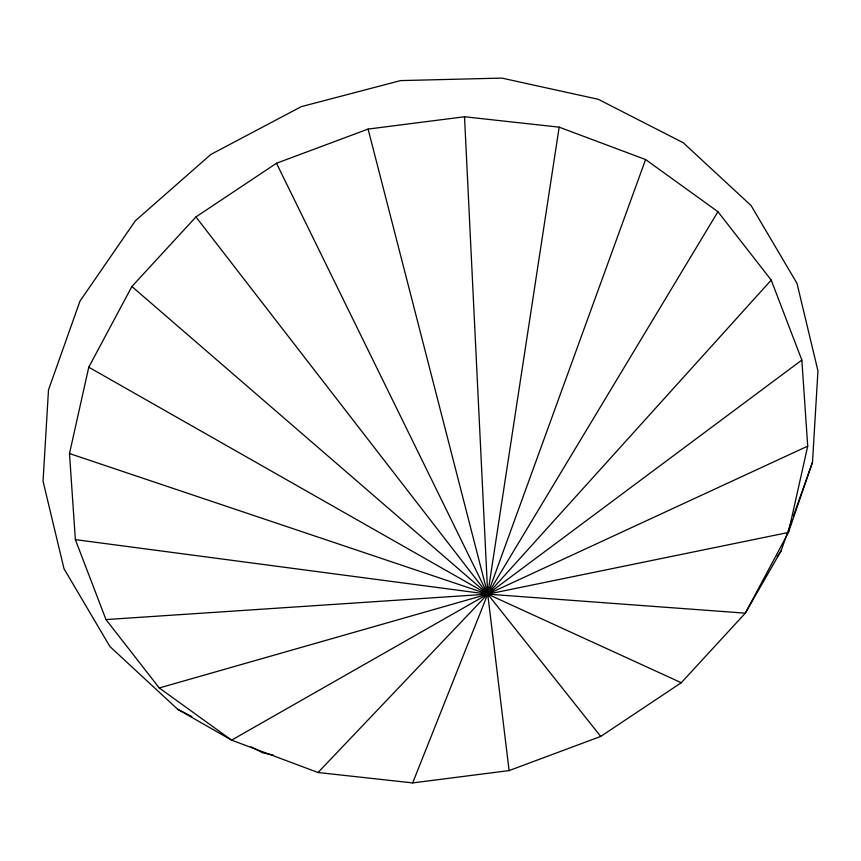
<?xml version="1.0" encoding="UTF-8"?>
<svg xmlns="http://www.w3.org/2000/svg" width="861" height="861" viewBox="0 0 861 861"><rect width="100%" height="100%" fill="white"/><g stroke="black" fill="none" stroke-linecap="round" stroke-linejoin="round"><path stroke-width="1.29" d="M75.359 539.621L105.978 619.576L159.274 687.971L487.724 594.144L788.428 532.464L807.715 446.138L801.839 360.059L771.219 280.094L717.923 211.698L645.599 159.543L559.166 127.159L464.52 116.762L368.099 129.075L276.489 163.246L195.921 216.94L131.894 286.509L88.769 367.206L69.493 453.543L75.359 539.621L487.724 594.144L745.303 613.161L788.428 532.464L812.504 462.163L817.95 370.876L796.995 283.355L751.072 205.553L683.29 142.775L598.287 99.295L501.855 78.093L400.548 80.6L301.296 106.646L210.837 154.463L135.349 220.782L79.987 301.102L48.496 389.925L43.05 481.213L64.005 568.734L109.928 646.546L177.71 709.313L231.598 740.137L318.032 772.511L412.677 782.907L509.099 770.595L600.709 736.435L681.277 682.73L745.303 613.161L781.013 550.997L792.098 519.721M559.166 127.159L487.724 594.144L412.677 782.907M793.433 515.965L812.504 462.163M645.599 159.543L487.724 594.144L318.032 772.511M717.923 211.698L487.724 594.144L231.598 740.137L159.274 687.971M777.225 556.497L781.013 550.997M771.219 280.094L487.724 594.144L105.978 619.576M801.839 360.059L487.724 594.144L69.493 453.543M807.715 446.138L487.724 594.144L88.769 367.206M273.141 755.086L262.713 752.794L251.143 746.874M681.277 682.73L487.724 594.144L131.894 286.509M177.71 709.313L191.928 716.589M600.709 736.435L487.724 594.144L195.921 216.94M276.489 163.246L487.724 594.144L509.099 770.595M368.099 129.075L487.724 594.144L464.52 116.762"/></g></svg>
